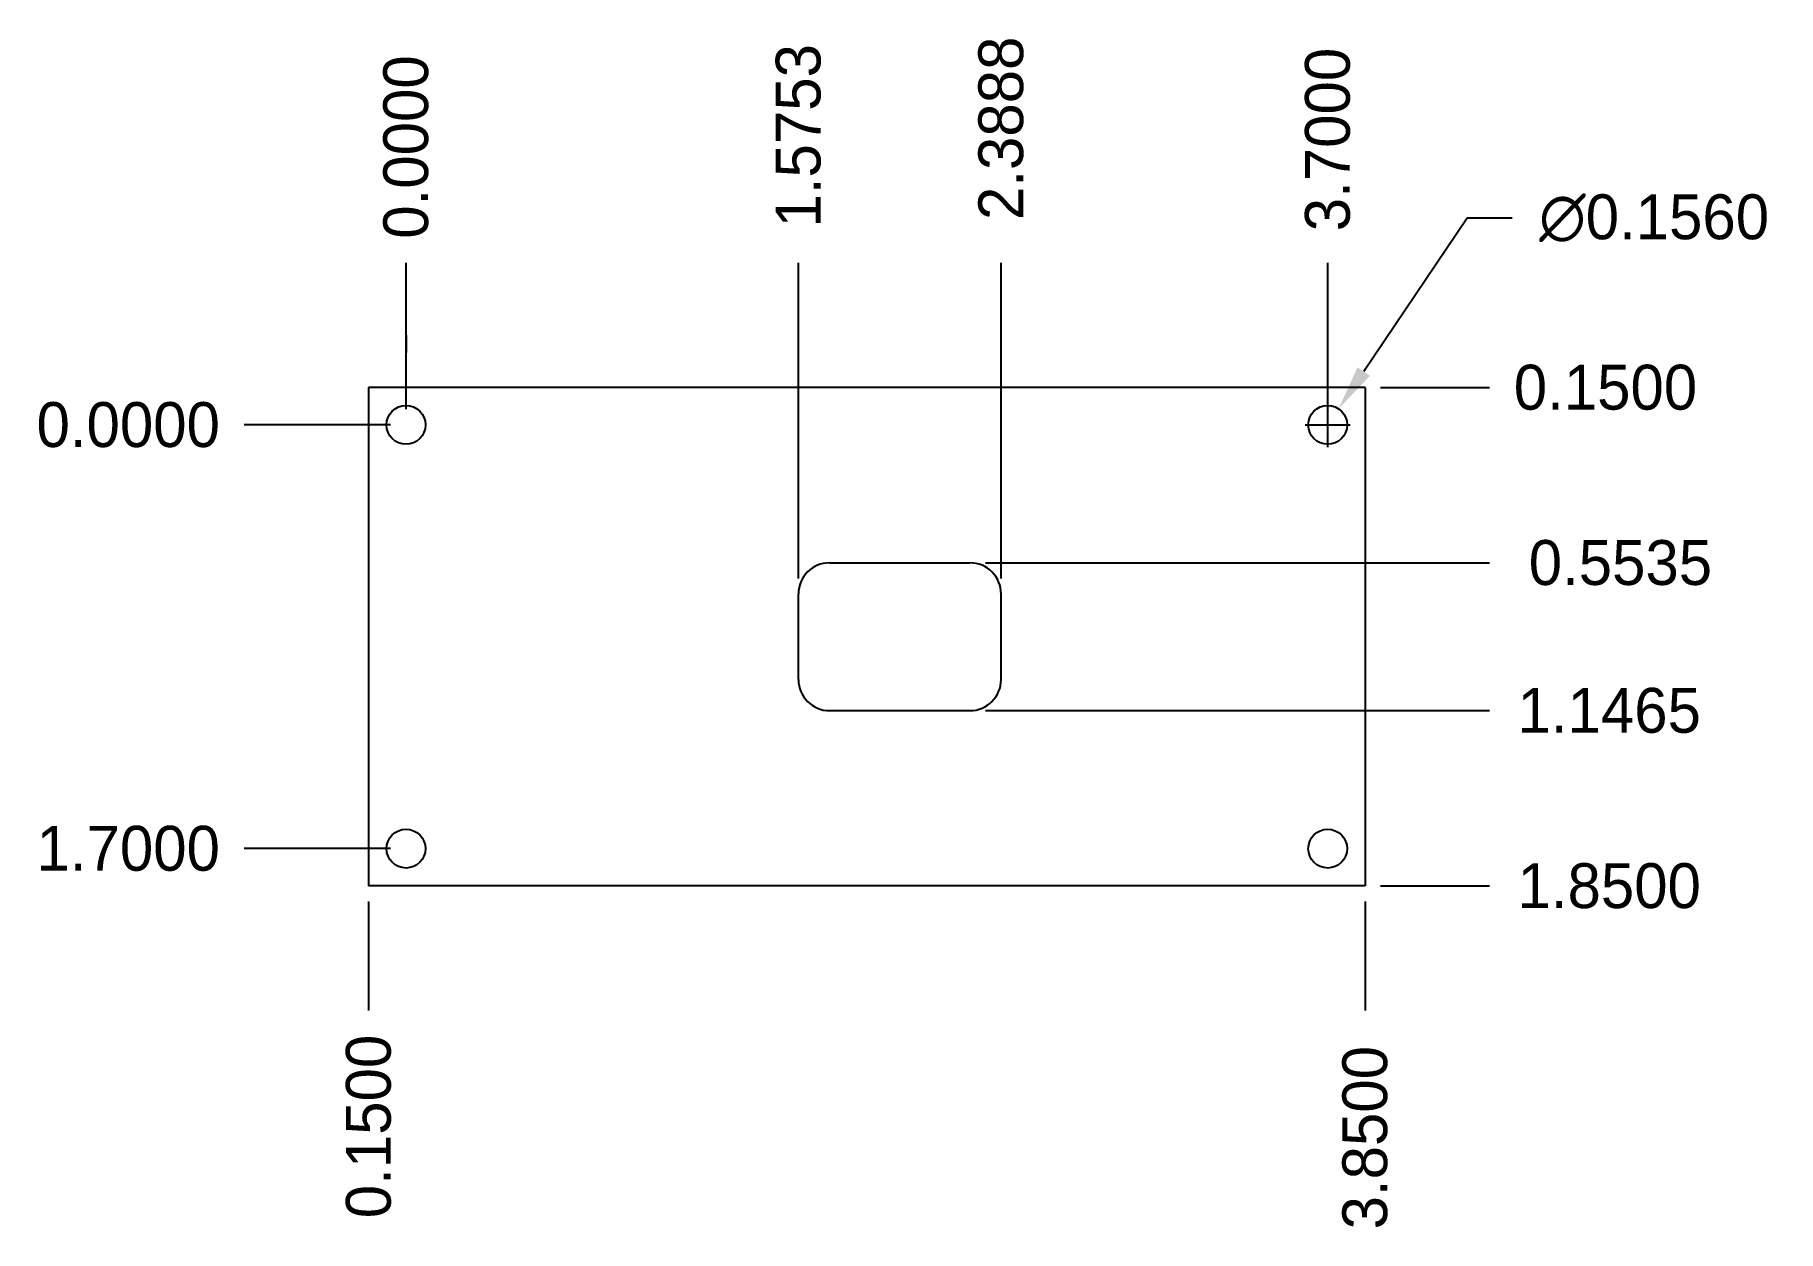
# Model space of a CAD drawing. Header units: inches. Extents: x -1.49 to 5.51, y -3.23 to 1.56.
import ezdxf

# ---------------------------------------------------------------- set-up
doc = ezdxf.new("R2010")
doc.units = ezdxf.units.IN
doc.header["$MEASUREMENT"] = 0
doc.layers.add('CircuitBoard', color=82, linetype='Continuous')
doc.dimstyles.get("Standard").update_dxf_attribs({"dimtxt": 0.18, "dimasz": 0.18, "dimexe": 0.18, "dimexo": 0.0625, "dimgap": 0.09, "dimtad": 0, "dimtih": 1, "dimtoh": 1, "dimdec": 4, "dimzin": 0, "dimdsep": 46, "dimtxsty": 'Standard', "dimcen": 0.09, "dimadec": 0, "dimazin": 0, "dimtfac": 1, "dimtdec": 4, "dimtofl": 0, "dimtmove": 0, "dimatfit": 3, "dimfxl": 1, "dimtolj": 1, "dimtzin": 0, "dimarcsym": 0})

# ---------------------------------------------------------------- blocks, each defined once
blk = doc.blocks.new('*D88')
at = {"layer": 'CircuitBoard', "color": 0, "lineweight": -2}
for p, q in [((0, 0.29), (0, 0.65)), ((0, 0.0625), (0, 0.36)), ((0, 0.36), (0, 0.29))]:
    blk.add_line(p, q, dxfattribs=at)
at = {"layer": 'CircuitBoard', "color": 0, "insert": (0, 1.115), "char_height": 0.18, "attachment_point": 5, "rotation": 90}
blk.add_mtext('\\A1;0.0000', dxfattribs=at)
blk = doc.blocks.new('*D89')
at = {"layer": 'CircuitBoard', "color": 0, "lineweight": -2}
blk.add_line((-0.0625, 0), (-0.65, 0), dxfattribs=at)
at = {"layer": 'CircuitBoard', "color": 0, "insert": (-1.115, 0), "char_height": 0.18, "attachment_point": 5}
blk.add_mtext('\\A1;0.0000', dxfattribs=at)
blk = doc.blocks.new('*D92')
at = {"layer": 'CircuitBoard', "color": 0, "lineweight": -2}
blk.add_line((-0.0625, -1.7), (-0.65, -1.7), dxfattribs=at)
at = {"layer": 'CircuitBoard', "color": 0, "insert": (-1.115, -1.7), "char_height": 0.18, "attachment_point": 5}
blk.add_mtext('\\A1;1.7000', dxfattribs=at)
blk = doc.blocks.new('*D93')
at = {"layer": 'CircuitBoard', "color": 0, "lineweight": -2}
blk.add_line((3.7, 0.0625), (3.7, 0.65), dxfattribs=at)
at = {"layer": 'CircuitBoard', "color": 0, "insert": (3.7, 1.145), "char_height": 0.18, "attachment_point": 5, "rotation": 90}
blk.add_mtext('\\A1;3.7000', dxfattribs=at)
blk = doc.blocks.new('*D94')
at = {"layer": 'CircuitBoard', "color": 0, "lineweight": -2}
blk.add_line((2.3888, -0.616), (2.3888, 0.65), dxfattribs=at)
at = {"layer": 'CircuitBoard', "color": 0, "insert": (2.3888, 1.19), "char_height": 0.18, "attachment_point": 5, "rotation": 90}
blk.add_mtext('\\A1;2.3888', dxfattribs=at)
blk = doc.blocks.new('*D95')
at = {"layer": 'CircuitBoard', "color": 0, "lineweight": -2}
blk.add_line((1.5753, -0.616), (1.5753, 0.65), dxfattribs=at)
at = {"layer": 'CircuitBoard', "color": 0, "insert": (1.5753, 1.16), "char_height": 0.18, "attachment_point": 5, "rotation": 90}
blk.add_mtext('\\A1;1.5753', dxfattribs=at)
blk = doc.blocks.new('*D96')
at = {"layer": 'CircuitBoard', "color": 0, "lineweight": -2}
blk.add_line((-0.15, -1.9125), (-0.15, -2.35), dxfattribs=at)
at = {"layer": 'CircuitBoard', "color": 0, "insert": (-0.15, -2.815), "char_height": 0.18, "attachment_point": 5, "rotation": 90}
blk.add_mtext('\\A1;0.1500', dxfattribs=at)
blk = doc.blocks.new('*D97')
at = {"layer": 'CircuitBoard', "color": 0, "lineweight": -2}
blk.add_line((3.85, -1.9125), (3.85, -2.35), dxfattribs=at)
at = {"layer": 'CircuitBoard', "color": 0, "insert": (3.85, -2.86), "char_height": 0.18, "attachment_point": 5, "rotation": 90}
blk.add_mtext('\\A1;3.8500', dxfattribs=at)
blk = doc.blocks.new('*D98')
at = {"layer": 'CircuitBoard', "color": 0, "lineweight": -2}
blk.add_line((3.9125, 0.15), (4.35, 0.15), dxfattribs=at)
at = {"layer": 'CircuitBoard', "color": 0, "insert": (4.815, 0.15), "char_height": 0.18, "attachment_point": 5}
blk.add_mtext('\\A1;0.1500', dxfattribs=at)
blk = doc.blocks.new('*D99')
at = {"layer": 'CircuitBoard', "color": 0, "lineweight": -2}
blk.add_line((3.9125, -1.85), (4.35, -1.85), dxfattribs=at)
at = {"layer": 'CircuitBoard', "color": 0, "insert": (4.83, -1.85), "char_height": 0.18, "attachment_point": 5}
blk.add_mtext('\\A1;1.8500', dxfattribs=at)
blk = doc.blocks.new('*D100')
at = {"layer": 'CircuitBoard', "color": 0, "lineweight": -2}
blk.add_line((2.3263, -1.1465), (4.35, -1.1465), dxfattribs=at)
at = {"layer": 'CircuitBoard', "color": 0, "insert": (4.83, -1.1465), "char_height": 0.18, "attachment_point": 5}
blk.add_mtext('\\A1;1.1465', dxfattribs=at)
blk = doc.blocks.new('*D101')
at = {"layer": 'CircuitBoard', "color": 0, "lineweight": -2}
blk.add_line((2.3263, -0.5535), (4.35, -0.5535), dxfattribs=at)
at = {"layer": 'CircuitBoard', "color": 0, "insert": (4.875, -0.5535), "char_height": 0.18, "attachment_point": 5}
blk.add_mtext('\\A1;0.5535', dxfattribs=at)
blk = doc.blocks.new('*D102')
at = {"layer": 'CircuitBoard', "color": 0, "lineweight": -2}
for p, q in [((4.2604, 0.8291), (3.8445, 0.2137)), ((4.4404, 0.8291), (4.2604, 0.8291)), ((3.7, -0.09), (3.7, 0.09)), ((3.61, 0), (3.79, 0))]:
    blk.add_line(p, q, dxfattribs=at)
at = {"layer": 'CircuitBoard', "color": 0}
blk.add_solid([(3.8196, 0.2305), (3.8693, 0.1969), (3.7437, 0.0646)], dxfattribs=at)
at = {"layer": 'CircuitBoard', "color": 0, "insert": (5.0104, 0.8291), "char_height": 0.18, "attachment_point": 5}
blk.add_mtext('\\A1;∅0.1560', dxfattribs=at)

msp = doc.modelspace()

# ---------------------------------------------------------------- linework, layer by layer
at = {"layer": 'CircuitBoard'}
for p, q in [((3.85, 0.15), (-0.15, 0.15)), ((-0.15, 0.15), (-0.15, -1.85)), ((3.85, 0.15), (3.85, -1.85)), ((3.85, -1.85), (-0.15, -1.85))]:
    msp.add_line(p, q, dxfattribs=at)
at = {"layer": 'CircuitBoard', "color": 3}
for p, q in [((1.70033, -0.5535), (2.26383, -0.5535)), ((1.57533, -1.0215), (1.57533, -0.6785)), ((2.38883, -1.0215), (2.38883, -0.6785)), ((1.70033, -1.1465), (2.26383, -1.1465))]:
    msp.add_line(p, q, dxfattribs=at)
for centre in [(0, 0), (3.7, 0), (0, -1.7), (3.7, -1.7)]:
    msp.add_circle(centre, 0.078, dxfattribs=at)
for centre, start, end in [((1.70033, -0.6785), 90, 180), ((2.26383, -0.6785), 0, 90), ((1.70033, -1.0215), 180, 270), ((2.26383, -1.0215), 270, 0)]:
    msp.add_arc(centre, 0.125, start, end, dxfattribs=at)

# ---------------------------------------------------------------- dimensions: what is measured, and where the dimension line sits
at = {"layer": 'CircuitBoard', "color": 7}
for feature_location, offset, dtype, picture, middle in [((2.38883, -0.6785), (0, 1.3285), 1, '*D94', (2.38883, 1.19)), ((0, 0), (0, 0.65), 1, '*D88', (0, 1.115)), ((1.57533, -0.6785), (0, 1.3285), 1, '*D95', (1.57533, 1.16)), ((3.7, 0), (0, 0.65), 1, '*D93', (3.7, 1.145)), ((3.85, 0.15), (0.5, 0), 0, '*D98', (4.815, 0.15)), ((0, 0), (-0.65, 0), 0, '*D89', (-1.115, 0)), ((0, -1.7), (-0.65, 0), 0, '*D92', (-1.115, -1.7)), ((-0.15, -1.85), (0, -0.5), 1, '*D96', (-0.15, -2.815)), ((3.85, -1.85), (0, -0.5), 1, '*D97', (3.85, -2.86)), ((3.85, -1.85), (0.5, 0), 0, '*D99', (4.83, -1.85)), ((2.26383, -1.1465), (2.08617, 0), 0, '*D100', (4.83, -1.1465)), ((2.26383, -0.5535), (2.08617, 0), 0, '*D101', (4.875, -0.5535))]:
    dim = msp.add_ordinate_dim(feature_location=feature_location, offset=offset, dtype=dtype, origin=(0, 0), dimstyle='Standard', dxfattribs=at)
    dim.commit()
    dim.dimension.update_dxf_attribs({"geometry": picture, "text_midpoint": middle})
dim = msp.add_diameter_dim_2p(p1=(3.65632, -0.06462), p2=(3.74368, 0.06462), dimstyle='Standard', dxfattribs=at)
dim.commit()
dim.dimension.update_dxf_attribs({"geometry": '*D102', "text_midpoint": (5.01044, 0.82908), "dimtype": 163})

doc.saveas('drawing.dxf')
